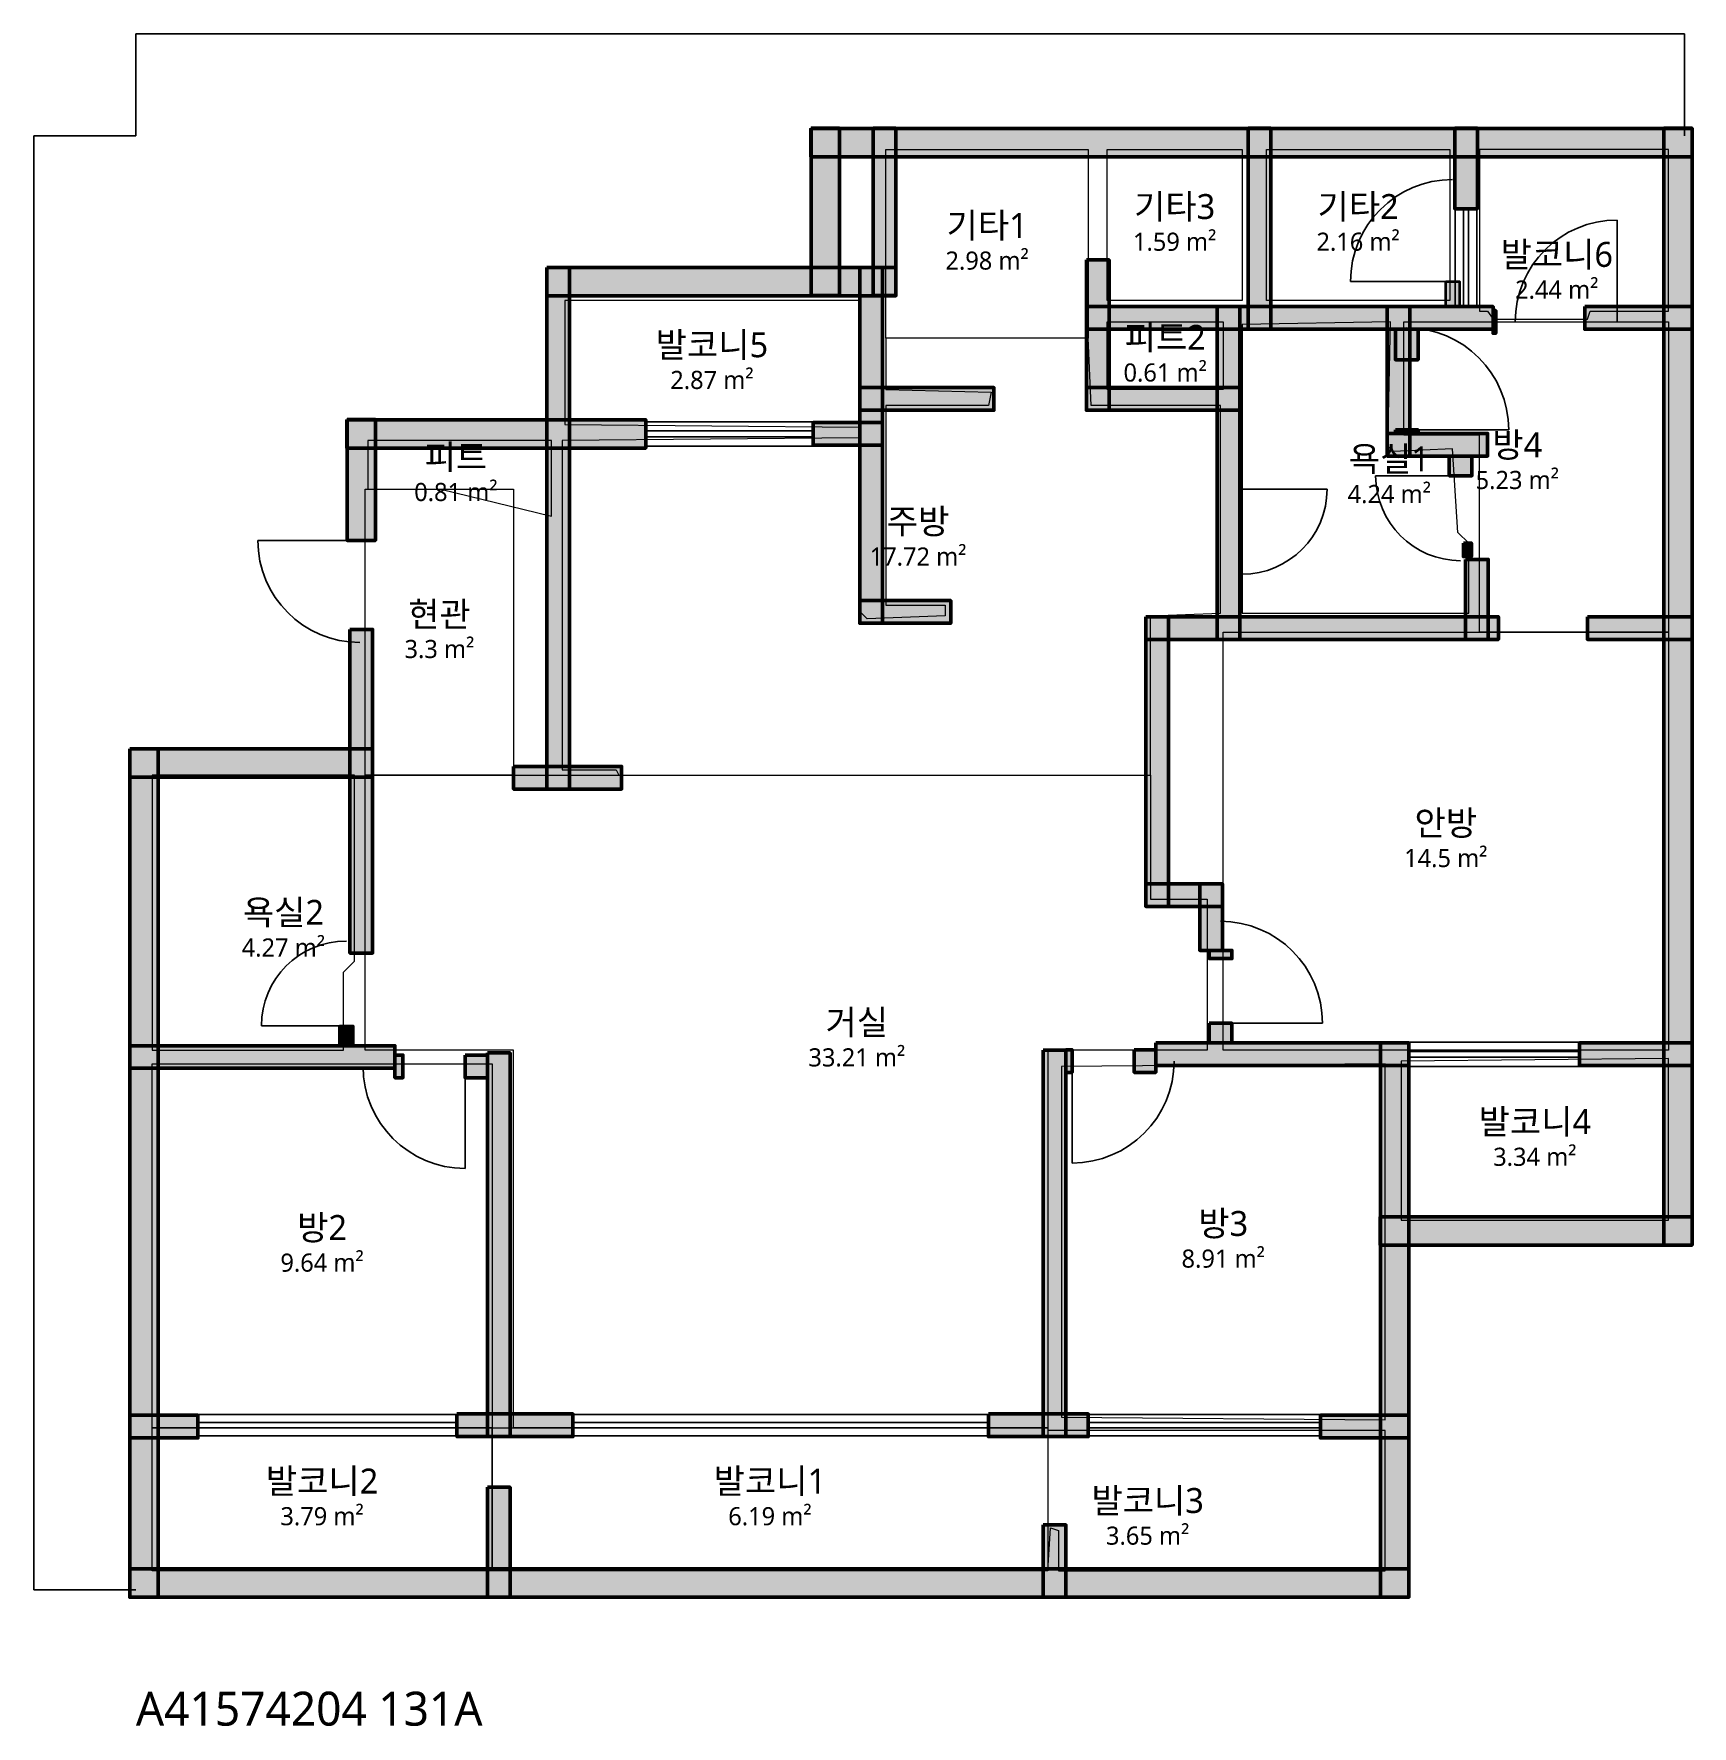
# Model space of a CAD drawing. Header units: millimetres. Extents: x -900 to 13733, y -1204 to 13734.
import ezdxf

# ---------------------------------------------------------------- set-up
doc = ezdxf.new("R2010")
doc.units = ezdxf.units.MM
for name, color, linetype, lineweight in [('A-ANNO-DIMS', 3, 'Continuous', 13), ('A-AREA', 9, 'Continuous', 13), ('A-AREA-IDEN', 7, 'Continuous', 18), ('A-DOOR', 4, 'Continuous', 25), ('A-GLAZ', 5, 'Continuous', 25), ('A-WALL-EXTR', 7, 'Continuous', 50), ('A-WALL-PATT', 8, 'Continuous', 9), ('A-WALL-PRTN', 8, 'Continuous', 35), ('A-WALL-STRC', 7, 'Continuous', 50)]:
    doc.layers.add(name, color=color, linetype=linetype, lineweight=lineweight)
doc.styles.add('OpenSansCondensed-Light', font='OpenSansCondensed-Light.ttf')
doc.styles.get("Standard").update_dxf_attribs({"font": 'malgun.ttf'})
doc.dimstyles.new('EZDXF', dxfattribs={"dimtxt": 0.25, "dimasz": 0.175, "dimexe": 0.375, "dimexo": 0.125, "dimgap": 0.1, "dimtad": 1, "dimlfac": 100, "dimzin": 12, "dimdsep": 46, "dimtxsty": 'OpenSansCondensed-Light', "dimblk": 'ARCHTICK', "dimcen": 2.5, "dimazin": 3, "dimtfac": 0.5, "dimtmove": 2, "dimatfit": 3})

# ---------------------------------------------------------------- blocks, each defined once
blk = doc.blocks.new('JJ-DOOR-SWING')
blk.add_line((0, 0), (0, 1000))
blk.add_arc((0, 0), 1000, 0, 90)
blk = doc.blocks.new('JJ-WIN-DOUBLE')
for p, q in [((0, 120), (1000, 120)), ((0, -120), (1000, -120))]:
    blk.add_line(p, q)
blk.add_lwpolyline([(0, -500), (1000, -500), (1000, 500), (0, 500)], close=True)
blk = doc.blocks.new('_ARCHTICK')
at = {"color": 0, "linetype": 'BYBLOCK', "const_width": 0.15}
blk.add_lwpolyline([(-0.5, -0.5), (0.5, 0.5)], dxfattribs=at)

msp = doc.modelspace()

# ---------------------------------------------------------------- hatches: boundary and pattern name
at = {"layer": 'A-WALL-PATT'}
h = msp.add_hatch(color=8, dxfattribs=at)
h.dxf.hatch_style = 1
h.paths.add_polyline_path([(5957.1, 12898.8), (13733.3, 12898.8), (13733.3, 12648.8), (5957.1, 12648.8)])
h = msp.add_hatch(color=8, dxfattribs=at)
h.dxf.hatch_style = 1
h.paths.add_polyline_path([(5958.3, 12900), (6208.3, 12900), (6208.3, 11423.8), (5958.3, 11423.8)])
h = msp.add_hatch(color=8, dxfattribs=at)
h.dxf.hatch_style = 1
h.paths.add_polyline_path([(6507.1, 12900), (6707.1, 12900), (6707.1, 11423.8), (6507.1, 11423.8)])
h = msp.add_hatch(color=8, dxfattribs=at)
h.dxf.hatch_style = 1
h.paths.add_polyline_path([(9816.7, 12900), (10016.7, 12900), (10016.7, 11126.2), (9816.7, 11126.2)])
h = msp.add_hatch(color=8, dxfattribs=at)
h.dxf.hatch_style = 1
h.paths.add_polyline_path([(11638.1, 12900), (11838.1, 12900), (11838.1, 12190.5), (11638.1, 12190.5)])
h = msp.add_hatch(color=8, dxfattribs=at)
h.dxf.hatch_style = 1
h.paths.add_polyline_path([(13482.1, 12900), (13732.1, 12900), (13732.1, 3042.9), (13482.1, 3042.9)])
h = msp.add_hatch(color=8, dxfattribs=at)
h.dxf.hatch_style = 1
h.paths.add_polyline_path([(3626.2, 11672.6), (6707.1, 11672.6), (6707.1, 11422.6), (3626.2, 11422.6)])
h = msp.add_hatch(color=8, dxfattribs=at)
h.dxf.hatch_style = 1
h.paths.add_polyline_path([(3626.2, 11671.4), (3826.2, 11671.4), (3826.2, 7066.7), (3626.2, 7066.7)])
h = msp.add_hatch(color=8, dxfattribs=at)
h.dxf.hatch_style = 1
h.paths.add_polyline_path([(6388.1, 11671.4), (6588.1, 11671.4), (6588.1, 8531), (6388.1, 8531)])
h = msp.add_hatch(color=8, dxfattribs=at)
h.dxf.hatch_style = 1
h.paths.add_polyline_path([(8388.1, 11738.1), (8588.1, 11738.1), (8588.1, 10411.9), (8388.1, 10411.9)])
h = msp.add_hatch(color=8, dxfattribs=at)
h.dxf.hatch_style = 1
h.paths.add_polyline_path([(11559, 11547.6), (11679, 11547.6), (11679, 11326.2), (11559, 11326.2)])
h = msp.add_hatch(color=8, dxfattribs=at)
h.dxf.hatch_style = 1
h.paths.add_polyline_path([(8388.1, 11326.2), (11976.2, 11326.2), (11976.2, 11126.2), (8388.1, 11126.2)])
h = msp.add_hatch(color=8, dxfattribs=at)
h.dxf.hatch_style = 1
h.paths.add_polyline_path([(9542.9, 11326.2), (9742.9, 11326.2), (9742.9, 8388.1), (9542.9, 8388.1)])
h = msp.add_hatch(color=8, dxfattribs=at)
h.dxf.hatch_style = 1
h.paths.add_polyline_path([(11042.9, 11326.2), (11242.9, 11326.2), (11242.9, 10007.1), (11042.9, 10007.1)])
h = msp.add_hatch(color=8, dxfattribs=at)
h.dxf.hatch_style = 1
h.paths.add_polyline_path([(11976.2, 11290.5), (12000, 11290.5), (12000, 11090.5), (11976.2, 11090.5)])
h = msp.add_hatch(color=8, dxfattribs=at)
h.dxf.hatch_style = 1
h.paths.add_polyline_path([(12785.7, 11326.2), (13733.3, 11326.2), (13733.3, 11126.2), (12785.7, 11126.2)])
h = msp.add_hatch(color=8, dxfattribs=at)
h.dxf.hatch_style = 1
h.paths.add_polyline_path([(11114.3, 11126.2), (11314.3, 11126.2), (11314.3, 10857.1), (11114.3, 10857.1)])
h = msp.add_hatch(color=8, dxfattribs=at)
h.dxf.hatch_style = 1
h.paths.add_polyline_path([(6388.1, 10611.9), (7571.4, 10611.9), (7571.4, 10411.9), (6388.1, 10411.9)])
h = msp.add_hatch(color=8, dxfattribs=at)
h.dxf.hatch_style = 1
h.paths.add_polyline_path([(8388.1, 10611.9), (9742.9, 10611.9), (9742.9, 10411.9), (8388.1, 10411.9)])
h = msp.add_hatch(color=8, dxfattribs=at)
h.dxf.hatch_style = 1
h.paths.add_polyline_path([(1861.9, 10327.4), (4500, 10327.4), (4500, 10077.4), (1861.9, 10077.4)])
h = msp.add_hatch(color=8, dxfattribs=at)
h.dxf.hatch_style = 1
h.paths.add_polyline_path([(1863.1, 10328.6), (2113.1, 10328.6), (2113.1, 9261.9), (1863.1, 9261.9)])
h = msp.add_hatch(color=8, dxfattribs=at)
h.dxf.hatch_style = 1
h.paths.add_polyline_path([(5976.2, 10302.4), (6588.1, 10302.4), (6588.1, 10102.4), (5976.2, 10102.4)])
h = msp.add_hatch(color=8, dxfattribs=at)
h.dxf.hatch_style = 1
h.paths.add_polyline_path([(11042.9, 10207.1), (11928.6, 10207.1), (11928.6, 10007.1), (11042.9, 10007.1)])
h = msp.add_hatch(color=8, dxfattribs=at)
h.dxf.hatch_style = 1
h.paths.add_polyline_path([(11114.3, 10238.1), (11314.3, 10238.1), (11314.3, 10207.1), (11114.3, 10207.1)])
h = msp.add_hatch(color=8, dxfattribs=at)
h.dxf.hatch_style = 1
h.paths.add_polyline_path([(11590.5, 10007.1), (11790.5, 10007.1), (11790.5, 9833.3), (11590.5, 9833.3)])
h = msp.add_hatch(color=8, dxfattribs=at)
h.dxf.hatch_style = 1
h.paths.add_polyline_path([(11714.3, 9238.1), (11785.7, 9238.1), (11785.7, 9119), (11714.3, 9119)])
h = msp.add_hatch(color=8, dxfattribs=at)
h.dxf.hatch_style = 1
h.paths.add_polyline_path([(11733.3, 9095.2), (11933.3, 9095.2), (11933.3, 8388.1), (11733.3, 8388.1)])
h = msp.add_hatch(color=8, dxfattribs=at)
h.dxf.hatch_style = 1
h.paths.add_polyline_path([(6388.1, 8731), (7190.5, 8731), (7190.5, 8531), (6388.1, 8531)])
h = msp.add_hatch(color=8, dxfattribs=at)
h.dxf.hatch_style = 1
h.paths.add_polyline_path([(8911.9, 8588.1), (12023.8, 8588.1), (12023.8, 8388.1), (8911.9, 8388.1)])
h = msp.add_hatch(color=8, dxfattribs=at)
h.dxf.hatch_style = 1
h.paths.add_polyline_path([(8911.9, 8588.1), (9111.9, 8588.1), (9111.9, 6031), (8911.9, 6031)])
h = msp.add_hatch(color=8, dxfattribs=at)
h.dxf.hatch_style = 1
h.paths.add_polyline_path([(12809.5, 8588.1), (13733.3, 8588.1), (13733.3, 8388.1), (12809.5, 8388.1)])
h = msp.add_hatch(color=8, dxfattribs=at)
h.dxf.hatch_style = 1
h.paths.add_polyline_path([(1888.1, 8476.2), (2088.1, 8476.2), (2088.1, 5619), (1888.1, 5619)])
h = msp.add_hatch(color=8, dxfattribs=at)
h.dxf.hatch_style = 1
h.paths.add_polyline_path([(-53.6, 7423.8), (196.4, 7423.8), (196.4, -66.7), (-53.6, -66.7)])
h = msp.add_hatch(color=8, dxfattribs=at)
h.dxf.hatch_style = 1
h.paths.add_polyline_path([(-52.4, 7422.6), (2088.1, 7422.6), (2088.1, 7172.6), (-52.4, 7172.6)])
h = msp.add_hatch(color=8, dxfattribs=at)
h.dxf.hatch_style = 1
h.paths.add_polyline_path([(3333.3, 7266.7), (4285.7, 7266.7), (4285.7, 7066.7), (3333.3, 7066.7)])
h = msp.add_hatch(color=8, dxfattribs=at)
h.dxf.hatch_style = 1
h.paths.add_polyline_path([(8911.9, 6231), (9588.1, 6231), (9588.1, 6031), (8911.9, 6031)])
h = msp.add_hatch(color=8, dxfattribs=at)
h.dxf.hatch_style = 1
h.paths.add_polyline_path([(9388.1, 6231), (9588.1, 6231), (9588.1, 5642.9), (9388.1, 5642.9)])
h = msp.add_hatch(color=8, dxfattribs=at)
h.dxf.hatch_style = 1
h.paths.add_polyline_path([(9471.4, 5642.9), (9671.4, 5642.9), (9671.4, 5571.4), (9471.4, 5571.4)])
h = msp.add_hatch(color=8, dxfattribs=at)
h.dxf.hatch_style = 1
h.paths.add_polyline_path([(1797.1, 4976.2), (1917.1, 4976.2), (1917.1, 4802.4), (1797.1, 4802.4)])
h = msp.add_hatch(color=8, dxfattribs=at)
h.dxf.hatch_style = 1
h.paths.add_polyline_path([(9471.4, 5000), (9671.4, 5000), (9671.4, 4826.2), (9471.4, 4826.2)])
h = msp.add_hatch(color=8, dxfattribs=at)
h.dxf.hatch_style = 1
h.paths.add_polyline_path([(-52.4, 4802.4), (2285.7, 4802.4), (2285.7, 4602.4), (-52.4, 4602.4)])
h = msp.add_hatch(color=8, dxfattribs=at)
h.dxf.hatch_style = 1
h.paths.add_polyline_path([(9000, 4826.2), (11233.3, 4826.2), (11233.3, 4626.2), (9000, 4626.2)])
h = msp.add_hatch(color=8, dxfattribs=at)
h.dxf.hatch_style = 1
h.paths.add_polyline_path([(10982.1, 4826.2), (11232.1, 4826.2), (11232.1, -66.7), (10982.1, -66.7)])
h = msp.add_hatch(color=8, dxfattribs=at)
h.dxf.hatch_style = 1
h.paths.add_polyline_path([(12738.1, 4826.2), (13733.3, 4826.2), (13733.3, 4626.2), (12738.1, 4626.2)])
h = msp.add_hatch(color=8, dxfattribs=at)
h.dxf.hatch_style = 1
h.paths.add_polyline_path([(2285.7, 4719), (2357.1, 4719), (2357.1, 4519), (2285.7, 4519)])
h = msp.add_hatch(color=8, dxfattribs=at)
h.dxf.hatch_style = 1
h.paths.add_polyline_path([(2904.8, 4719), (3102.4, 4719), (3102.4, 4519), (2904.8, 4519)])
h = msp.add_hatch(color=8, dxfattribs=at)
h.dxf.hatch_style = 1
h.paths.add_polyline_path([(3102.4, 4738.1), (3302.4, 4738.1), (3302.4, 1352.4), (3102.4, 1352.4)])
h = msp.add_hatch(color=8, dxfattribs=at)
h.dxf.hatch_style = 1
h.paths.add_polyline_path([(8007.1, 4761.9), (8207.1, 4761.9), (8207.1, 1352.4), (8007.1, 1352.4)])
h = msp.add_hatch(color=8, dxfattribs=at)
h.dxf.hatch_style = 1
h.paths.add_polyline_path([(8207.1, 4766.7), (8261.9, 4766.7), (8261.9, 4566.7), (8207.1, 4566.7)])
h = msp.add_hatch(color=8, dxfattribs=at)
h.dxf.hatch_style = 1
h.paths.add_polyline_path([(8809.5, 4766.7), (9000, 4766.7), (9000, 4566.7), (8809.5, 4566.7)])
h = msp.add_hatch(color=8, dxfattribs=at)
h.dxf.hatch_style = 1
h.paths.add_polyline_path([(10981, 3291.7), (13733.3, 3291.7), (13733.3, 3041.7), (10981, 3041.7)])
h = msp.add_hatch(color=8, dxfattribs=at)
h.dxf.hatch_style = 1
h.paths.add_polyline_path([(-52.4, 1540.5), (547.6, 1540.5), (547.6, 1340.5), (-52.4, 1340.5)])
h = msp.add_hatch(color=8, dxfattribs=at)
h.dxf.hatch_style = 1
h.paths.add_polyline_path([(2833.3, 1552.4), (3857.1, 1552.4), (3857.1, 1352.4), (2833.3, 1352.4)])
h = msp.add_hatch(color=8, dxfattribs=at)
h.dxf.hatch_style = 1
h.paths.add_polyline_path([(2833.3, 1552.4), (3102.4, 1552.4), (3102.4, 1352.4), (2833.3, 1352.4)])
h = msp.add_hatch(color=8, dxfattribs=at)
h.dxf.hatch_style = 1
h.paths.add_polyline_path([(7523.8, 1552.4), (8404.8, 1552.4), (8404.8, 1352.4), (7523.8, 1352.4)])
h = msp.add_hatch(color=8, dxfattribs=at)
h.dxf.hatch_style = 1
h.paths.add_polyline_path([(8207.1, 1552.4), (8404.8, 1552.4), (8404.8, 1352.4), (8207.1, 1352.4)])
h = msp.add_hatch(color=8, dxfattribs=at)
h.dxf.hatch_style = 1
h.paths.add_polyline_path([(10452.4, 1540.5), (11233.3, 1540.5), (11233.3, 1340.5), (10452.4, 1340.5)])
h = msp.add_hatch(color=8, dxfattribs=at)
h.dxf.hatch_style = 1
h.paths.add_polyline_path([(3102.4, 904.8), (3302.4, 904.8), (3302.4, -66.7), (3102.4, -66.7)])
h = msp.add_hatch(color=8, dxfattribs=at)
h.dxf.hatch_style = 1
h.paths.add_polyline_path([(8007.1, 571.4), (8207.1, 571.4), (8207.1, -66.7), (8007.1, -66.7)])
h = msp.add_hatch(color=8, dxfattribs=at)
h.dxf.hatch_style = 1
h.paths.add_polyline_path([(-52.4, 184.5), (11233.3, 184.5), (11233.3, -65.5), (-52.4, -65.5)])

# ---------------------------------------------------------------- linework, layer by layer
at = {"layer": 'A-AREA'}
for points in [[(8404.8, 11047.6), (6619, 11047.6), (6619, 12714.3), (8404.8, 12714.3)], [(8571.4, 11381), (8571.4, 12714.3), (9761.9, 12714.3), (9761.9, 11381)], [(9976.2, 11381), (9976.2, 12714.3), (11595.2, 12714.3), (11595.2, 11381)], [(11857.1, 12714.3), (11857.1, 11285.7), (11928.6, 11285.7), (11976.2, 11214.3), (12809.5, 11214.3), (12833.3, 11285.7), (13523.8, 11285.7), (13523.8, 12714.3)], [(3785.7, 11381), (3785.7, 10285.7), (6381, 10261.9), (6381, 11381)], [(8571.4, 10595.2), (8571.4, 11190.5), (9595.2, 11190.5), (9595.2, 10595.2)], [(9761.9, 11166.7), (9761.9, 8619), (11761.9, 8619), (11761.9, 9238.1), (11666.7, 9333.3), (11619, 10071.4), (11095.2, 10047.6), (11047.6, 10095.2), (11071.4, 11190.5)], [(11857.1, 8452.4), (11857.1, 10190.5), (11190.5, 10190.5), (11190.5, 11190.5), (13523.8, 11190.5), (13523.8, 8452.4)], [(9571.4, 10452.4), (8428.6, 10452.4), (8404.8, 11047.6), (6619, 11047.6), (6619, 10595.2), (7547.6, 10571.4), (7523.8, 10452.4), (6619, 10452.4), (6619, 8690.5), (7142.9, 8690.5), (7142.9, 8595.2), (6452.4, 8571.4), (6381, 8642.9), (6381, 10166.7), (3761.9, 10142.9), (3761.9, 7238.1), (4238.1, 7238.1), (4261.9, 7190.5), (8952.4, 7190.5), (8952.4, 8595.2), (9571.4, 8619)], [(2047.6, 10142.9), (2047.6, 9714.3), (2690.5, 9714.3), (3666.7, 9476.2), (3666.7, 10142.9)], [(3333.3, 9714.3), (3333.3, 7190.5), (2023.8, 7190.5), (2023.8, 9714.3)], [(9595.2, 4761.9), (9595.2, 8452.4), (13523.8, 8452.4), (13523.8, 4761.9)], [(142.9, 7190.5), (142.9, 4761.9), (1833.3, 4761.9), (1833.3, 5452.4), (1928.6, 5547.6), (1928.6, 7190.5)], [(9452.4, 6095.2), (9452.4, 4761.9), (8047.6, 4761.9), (8047.6, 1428.6), (3333.3, 1428.6), (3333.3, 4761.9), (2023.8, 4761.9), (2023.8, 7190.5), (8952.4, 7190.5), (8952.4, 6095.2)], [(142.9, 1428.6), (142.9, 4642.9), (3142.9, 4642.9), (3142.9, 1428.6)], [(8166.7, 4619), (8166.7, 1523.8), (11023.8, 1500), (11023.8, 4642.9)], [(13523.8, 4690.5), (11166.7, 4666.7), (11166.7, 3261.9), (13523.8, 3261.9)], [(142.9, 166.7), (142.9, 1428.6), (3142.9, 1428.6), (3142.9, 166.7)], [(3142.9, 166.7), (3142.9, 1428.6), (8047.6, 1428.6), (8047.6, 166.7)], [(8047.6, 1404.8), (8047.6, 166.7), (8071.4, 547.6), (8142.9, 523.8), (8142.9, 166.7), (11023.8, 166.7), (11023.8, 1404.8)]]:
    msp.add_lwpolyline(points, close=True, dxfattribs=at)
at = {"layer": 'A-WALL-EXTR'}
for points in [[(5957.1, 12898.8), (13733.3, 12898.8), (13733.3, 12648.8), (5957.1, 12648.8)], [(5958.3, 12900), (6208.3, 12900), (6208.3, 11423.8), (5958.3, 11423.8)], [(13482.1, 12900), (13732.1, 12900), (13732.1, 3042.9), (13482.1, 3042.9)], [(3626.2, 11672.6), (6707.1, 11672.6), (6707.1, 11422.6), (3626.2, 11422.6)], [(1861.9, 10327.4), (4500, 10327.4), (4500, 10077.4), (1861.9, 10077.4)], [(1863.1, 10328.6), (2113.1, 10328.6), (2113.1, 9261.9), (1863.1, 9261.9)], [(11714.3, 9238.1), (11785.7, 9238.1), (11785.7, 9119), (11714.3, 9119)], [(-53.6, 7423.8), (196.4, 7423.8), (196.4, -66.7), (-53.6, -66.7)], [(-52.4, 7422.6), (2088.1, 7422.6), (2088.1, 7172.6), (-52.4, 7172.6)], [(10982.1, 4826.2), (11232.1, 4826.2), (11232.1, -66.7), (10982.1, -66.7)], [(10981, 3291.7), (13733.3, 3291.7), (13733.3, 3041.7), (10981, 3041.7)], [(-52.4, 184.5), (11233.3, 184.5), (11233.3, -65.5), (-52.4, -65.5)]]:
    msp.add_lwpolyline(points, close=True, dxfattribs=at)
at = {"layer": 'A-WALL-PRTN'}
for points in [[(11559, 11547.6), (11679, 11547.6), (11679, 11326.2), (11559, 11326.2)], [(1797.1, 4976.2), (1917.1, 4976.2), (1917.1, 4802.4), (1797.1, 4802.4)]]:
    msp.add_lwpolyline(points, close=True, dxfattribs=at)
at = {"layer": 'A-WALL-STRC'}
for points in [[(6507.1, 12900), (6707.1, 12900), (6707.1, 11423.8), (6507.1, 11423.8)], [(9816.7, 12900), (10016.7, 12900), (10016.7, 11126.2), (9816.7, 11126.2)], [(11638.1, 12900), (11838.1, 12900), (11838.1, 12190.5), (11638.1, 12190.5)], [(3626.2, 11671.4), (3826.2, 11671.4), (3826.2, 7066.7), (3626.2, 7066.7)], [(6388.1, 11671.4), (6588.1, 11671.4), (6588.1, 8531), (6388.1, 8531)], [(8388.1, 11738.1), (8588.1, 11738.1), (8588.1, 10411.9), (8388.1, 10411.9)], [(8388.1, 11326.2), (11976.2, 11326.2), (11976.2, 11126.2), (8388.1, 11126.2)], [(9542.9, 11326.2), (9742.9, 11326.2), (9742.9, 8388.1), (9542.9, 8388.1)], [(11042.9, 11326.2), (11242.9, 11326.2), (11242.9, 10007.1), (11042.9, 10007.1)], [(11976.2, 11290.5), (12000, 11290.5), (12000, 11090.5), (11976.2, 11090.5)], [(12785.7, 11326.2), (13733.3, 11326.2), (13733.3, 11126.2), (12785.7, 11126.2)], [(11114.3, 11126.2), (11314.3, 11126.2), (11314.3, 10857.1), (11114.3, 10857.1)], [(6388.1, 10611.9), (7571.4, 10611.9), (7571.4, 10411.9), (6388.1, 10411.9)], [(8388.1, 10611.9), (9742.9, 10611.9), (9742.9, 10411.9), (8388.1, 10411.9)], [(5976.2, 10302.4), (6588.1, 10302.4), (6588.1, 10102.4), (5976.2, 10102.4)], [(11042.9, 10207.1), (11928.6, 10207.1), (11928.6, 10007.1), (11042.9, 10007.1)], [(11114.3, 10238.1), (11314.3, 10238.1), (11314.3, 10207.1), (11114.3, 10207.1)], [(11590.5, 10007.1), (11790.5, 10007.1), (11790.5, 9833.3), (11590.5, 9833.3)], [(11733.3, 9095.2), (11933.3, 9095.2), (11933.3, 8388.1), (11733.3, 8388.1)], [(6388.1, 8731), (7190.5, 8731), (7190.5, 8531), (6388.1, 8531)], [(8911.9, 8588.1), (12023.8, 8588.1), (12023.8, 8388.1), (8911.9, 8388.1)], [(8911.9, 8588.1), (9111.9, 8588.1), (9111.9, 6031), (8911.9, 6031)], [(12809.5, 8588.1), (13733.3, 8588.1), (13733.3, 8388.1), (12809.5, 8388.1)], [(1888.1, 8476.2), (2088.1, 8476.2), (2088.1, 5619), (1888.1, 5619)], [(3333.3, 7266.7), (4285.7, 7266.7), (4285.7, 7066.7), (3333.3, 7066.7)], [(8911.9, 6231), (9588.1, 6231), (9588.1, 6031), (8911.9, 6031)], [(9388.1, 6231), (9588.1, 6231), (9588.1, 5642.9), (9388.1, 5642.9)], [(9471.4, 5642.9), (9671.4, 5642.9), (9671.4, 5571.4), (9471.4, 5571.4)], [(9471.4, 5000), (9671.4, 5000), (9671.4, 4826.2), (9471.4, 4826.2)], [(-52.4, 4802.4), (2285.7, 4802.4), (2285.7, 4602.4), (-52.4, 4602.4)], [(9000, 4826.2), (11233.3, 4826.2), (11233.3, 4626.2), (9000, 4626.2)], [(12738.1, 4826.2), (13733.3, 4826.2), (13733.3, 4626.2), (12738.1, 4626.2)], [(2285.7, 4719), (2357.1, 4719), (2357.1, 4519), (2285.7, 4519)], [(2904.8, 4719), (3102.4, 4719), (3102.4, 4519), (2904.8, 4519)], [(3102.4, 4738.1), (3302.4, 4738.1), (3302.4, 1352.4), (3102.4, 1352.4)], [(8007.1, 4761.9), (8207.1, 4761.9), (8207.1, 1352.4), (8007.1, 1352.4)], [(8207.1, 4766.7), (8261.9, 4766.7), (8261.9, 4566.7), (8207.1, 4566.7)], [(8809.5, 4766.7), (9000, 4766.7), (9000, 4566.7), (8809.5, 4566.7)], [(-52.4, 1540.5), (547.6, 1540.5), (547.6, 1340.5), (-52.4, 1340.5)], [(2833.3, 1552.4), (3857.1, 1552.4), (3857.1, 1352.4), (2833.3, 1352.4)], [(2833.3, 1552.4), (3102.4, 1552.4), (3102.4, 1352.4), (2833.3, 1352.4)], [(7523.8, 1552.4), (8404.8, 1552.4), (8404.8, 1352.4), (7523.8, 1352.4)], [(8207.1, 1552.4), (8404.8, 1552.4), (8404.8, 1352.4), (8207.1, 1352.4)], [(10452.4, 1540.5), (11233.3, 1540.5), (11233.3, 1340.5), (10452.4, 1340.5)], [(3102.4, 904.8), (3302.4, 904.8), (3302.4, -66.7), (3102.4, -66.7)], [(8007.1, 571.4), (8207.1, 571.4), (8207.1, -66.7), (8007.1, -66.7)]]:
    msp.add_lwpolyline(points, close=True, dxfattribs=at)

# ---------------------------------------------------------------- block references
at = {"layer": 'A-DOOR'}
for p, xscale, yscale, rotation in [((11619, 11547.6), 0.9, 0.9, 90), ((13071.4, 11190.5), 0.9, -0.9, 180), ((11214.3, 10238.1), 0.9, -0.9, 90), ((9761.9, 9714.3), 0.75, 0.75, -90), ((11690.5, 9833.3), 0.75, -0.75, -90), ((1976.2, 9261.9), 0.9, -0.9, -90), ((9571.4, 5000), 0.9, -0.9, 90), ((1857.1, 4976.2), 0.75, 0.75, 90), ((2904.8, 4619), 0.9, 0.9, 180)]:
    msp.add_blockref('JJ-DOOR-SWING', p, dxfattribs=dict(at, xscale=xscale, yscale=yscale, rotation=rotation))
at = {"layer": 'A-DOOR', "xscale": 0.9, "yscale": -0.9}
msp.add_blockref('JJ-DOOR-SWING', (8261.9, 4666.7), dxfattribs=at)
at = {"layer": 'A-GLAZ', "xscale": 0.8572000000000007, "yscale": 0.1904761904761905, "rotation": 90}
msp.add_blockref('JJ-WIN-DOUBLE', (11738.1, 11333.3), dxfattribs=at)
at = {"layer": 'A-GLAZ'}
for p, xscale, yscale in [((4500, 10202.4), 1.4761999999999997, 0.21428571428571427), ((11238.1, 4726.2), 1.5, 0.21428571428571427), ((547.6, 1452.4), 2.2857000000000003, 0.1904761904761905), ((3857.1, 1452.4), 3.6667, 0.1904761904761905), ((8404.8, 1452.4), 2.0476000000000005, 0.1904761904761905)]:
    msp.add_blockref('JJ-WIN-DOUBLE', p, dxfattribs=dict(at, xscale=xscale, yscale=yscale))

# ---------------------------------------------------------------- texts
at = {"layer": 'A-AREA-IDEN'}
for s, insert, char_height, attachment_point in [('기타3', (9166.65, 12197.65), 220, 5), ('기타2', (10785.7, 12197.65), 220, 5), ('기타1', (7511.9, 12030.95), 220, 5), ('1.59 m²', (9166.65, 11897.65), 160, 5), ('2.16 m²', (10785.7, 11897.65), 160, 5), ('2.98 m²', (7511.9, 11730.95), 160, 5), ('발코니6', (12538.675, 11775), 220, 5), ('2.44 m²', (12538.675, 11475), 160, 5), ('발코니5', (5083.35, 10977.4), 220, 5), ('피트2', (9083.3, 11042.85), 220, 5), ('2.87 m²', (5083.35, 10677.4), 160, 5), ('0.61 m²', (9083.3, 10742.85), 160, 5), ('방4', (12190.46667, 10094.46667), 220, 5), ('피트', (2823.82, 9988.12), 220, 5), ('욕실1', (11060.83333, 9970.08889), 220, 5), ('5.23 m²', (12190.46667, 9794.46667), 160, 5), ('0.81 m²', (2823.82, 9688.12), 160, 5), ('4.24 m²', (11060.83333, 9670.08889), 160, 5), ('주방', (6902.49524, 9418.70952), 220, 5), ('17.72 m²', (6902.49524, 9118.70952), 160, 5), ('현관', (2678.55, 8602.4), 220, 5), ('3.3 m²', (2678.55, 8302.4), 160, 5), ('안방', (11559.5, 6757.15), 220, 5), ('14.5 m²', (11559.5, 6457.15), 160, 5), ('욕실2', (1301.6, 5967.46667), 220, 5), ('4.27 m²', (1301.6, 5667.46667), 160, 5), ('거실', (6361.9, 4997.62), 220, 5), ('33.21 m²', (6361.9, 4697.62), 160, 5), ('발코니4', (12345.25, 4120.25), 220, 5), ('3.34 m²', (12345.25, 3820.25), 160, 5), ('방2', (1642.9, 3185.75), 220, 5), ('방3', (9595.25, 3221.425), 220, 5), ('9.64 m²', (1642.9, 2885.75), 160, 5), ('8.91 m²', (9595.25, 2921.425), 160, 5), ('발코니2', (1642.9, 947.65), 220, 5), ('발코니1', (5595.25, 947.65), 220, 5), ('발코니3', (8928.57143, 775.87143), 220, 5), ('3.79 m²', (1642.9, 647.65), 160, 5), ('6.19 m²', (5595.25, 647.65), 160, 5), ('3.65 m²', (8928.57143, 475.87143), 160, 5), ('A41574204 131A', (0, -900), 300, 1)]:
    msp.add_mtext(s, dxfattribs=dict(at, insert=insert, char_height=char_height, attachment_point=attachment_point))

# ---------------------------------------------------------------- dimensions: what is measured, and where the dimension line sits
at = {"layer": 'A-ANNO-DIMS'}
msp.add_linear_dim(base=(0, 13733.33333), p1=(0, 12833.33333), p2=(13666.66667, 12833.33333), dimstyle='EZDXF', dxfattribs=at).render()
msp.add_linear_dim(base=(-900, 0), p1=(0, 0), p2=(0, 12833.33333), angle=90, dimstyle='EZDXF', dxfattribs=at).render()

doc.saveas('drawing.dxf')
